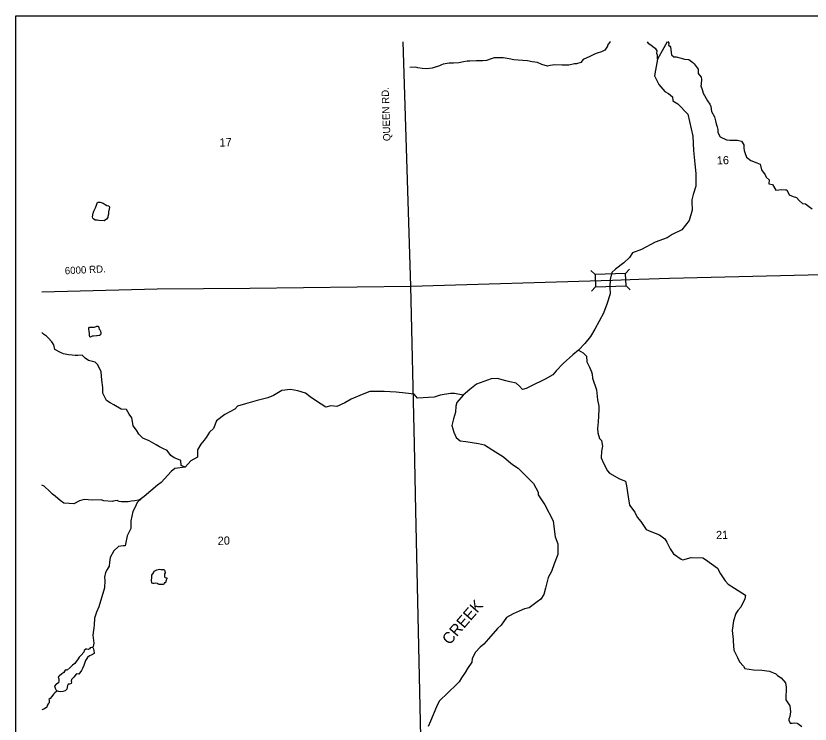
# Model space of a CAD drawing. Extents: x 152.25 to 156.79, y -99.3 to -95.36.
# Drawn here: x 152.253 to 153.707, y -96.657 to -95.36 of the extents above; entities that cross this region are included whole.
import ezdxf

# ---------------------------------------------------------------- set-up
doc = ezdxf.new("R2010")
doc.units = 0
for name, color, linetype in [('PL City Bridges', 7, 'Continuous'), ('PL City Lakes', 7, 'Continuous'), ('PL City Local Rd Street Names', 7, 'Continuous'), ('PL City Local Roads', 7, 'Continuous'), ('PL City Map Border', 7, 'Continuous'), ('PL City River and Creek Text', 7, 'Continuous'), ('PL City Rivers', 7, 'Continuous'), ('PL City Section Lines', 7, 'Continuous'), ('PL CITY TRIBUTARIES', 7, 'Continuous')]:
    doc.layers.add(name, color=color, linetype=linetype)

msp = doc.modelspace()

# ---------------------------------------------------------------- linework, layer by layer
at = {"layer": 'PL City Bridges'}
for p, q in [((153.3131, -95.8336), (153.3052, -95.8265)), ((153.376, -95.8239), (153.3689, -95.8319)), ((153.3138, -95.8563), (153.3067, -95.8642)), ((153.3775, -95.8617), (153.3696, -95.8546))]:
    msp.add_line(p, q, dxfattribs=at)
msp.add_lwpolyline([(153.3138, -95.8563), (153.3696, -95.8546), (153.3689, -95.8319), (153.3131, -95.8336), (153.3138, -95.8563)], dxfattribs=at)
at = {"layer": 'PL City Lakes'}
for points in [[(152.3929, -95.7282), (152.3939, -95.7214), (152.3951, -95.7177), (152.3983, -95.7116), (152.401, -95.7051), (152.4017, -95.7026), (152.4031, -95.7014), (152.4069, -95.7015), (152.4123, -95.7032), (152.416, -95.706), (152.4192, -95.7074), (152.4224, -95.7084), (152.4239, -95.71), (152.4238, -95.7112), (152.4221, -95.719), (152.422, -95.7233), (152.4212, -95.7275), (152.4209, -95.7298), (152.4183, -95.7326), (152.4145, -95.7353), (152.4045, -95.7348), (152.4017, -95.7343), (152.3976, -95.7341), (152.3955, -95.7327), (152.3935, -95.7308)], [(152.3869, -95.9376), (152.3861, -95.9341), (152.3863, -95.9318), (152.3875, -95.9304), (152.3891, -95.9303), (152.3906, -95.9303), (152.393, -95.9303), (152.3953, -95.9301), (152.3963, -95.93), (152.3995, -95.9291), (152.4007, -95.9282), (152.4024, -95.9282), (152.4029, -95.9283), (152.4036, -95.9292), (152.4043, -95.9309), (152.4045, -95.9317), (152.4054, -95.934), (152.4067, -95.9357), (152.4075, -95.937), (152.4084, -95.9415), (152.4075, -95.944), (152.4059, -95.9454), (152.4013, -95.946), (152.4001, -95.9463), (152.3946, -95.947), (152.3921, -95.947), (152.3901, -95.9479), (152.389, -95.9485), (152.388, -95.9478), (152.3875, -95.9454), (152.3877, -95.942)], [(152.5013, -96.3904), (152.5017, -96.3841), (152.5044, -96.3797), (152.506, -96.3767), (152.5105, -96.3746), (152.5129, -96.3737), (152.5154, -96.3734), (152.5181, -96.3736), (152.5234, -96.3738), (152.5241, -96.3739), (152.5255, -96.376), (152.5256, -96.377), (152.5257, -96.38), (152.525, -96.3818), (152.5249, -96.3834), (152.5247, -96.3861), (152.525, -96.3875), (152.526, -96.3887), (152.5289, -96.3891), (152.5291, -96.3901), (152.5271, -96.3949), (152.527, -96.3971), (152.5262, -96.3981), (152.5243, -96.3982), (152.5242, -96.3995), (152.5237, -96.4006), (152.5223, -96.4012), (152.5194, -96.4011), (152.5151, -96.4011), (152.5144, -96.4009), (152.5127, -96.4004), (152.5117, -96.3996), (152.5084, -96.3991), (152.5055, -96.3995), (152.5039, -96.3995), (152.502, -96.399), (152.5015, -96.3986), (152.501, -96.3935), (152.5011, -96.3918)]]:
    msp.add_lwpolyline(points, close=True, dxfattribs=at)
at = {"layer": 'PL City Local Roads'}
for points in [[(153.0666, -99.1957), (153.0604, -98.8775), (153.0575, -98.8517), (153.0512, -98.6118), (153.0439, -98.4167), (153.0247, -97.8426), (153.0138, -97.5327), (153.0078, -97.3343), (153.0046, -97.2166), (152.9988, -96.9893), (152.9976, -96.846), (152.9846, -96.2659), (152.9821, -96.1446), (152.9757, -95.8553), (152.9618, -95.4078)], [(152.3, -95.8653), (152.5114, -95.8603), (152.6812, -95.8586), (152.9757, -95.8553), (153.3446, -95.8442), (153.3928, -95.8423), (153.449, -95.8407), (153.83, -95.8315), (153.9904, -95.8275), (154.2861, -95.8202), (154.5534, -95.8123), (155.0566, -95.7916), (155.368, -95.7763)]]:
    msp.add_lwpolyline(points, dxfattribs=at)
at = {"layer": 'PL City Map Border'}
msp.add_lwpolyline([(152.2526, -99.243), (152.2526, -95.3605), (156.1352, -95.3605), (156.1352, -99.243), (152.2526, -99.243)], dxfattribs=at)
at = {"layer": 'PL City Rivers'}
msp.add_lwpolyline([(153.445, -95.4078), (153.4388, -95.4192), (153.4274, -95.4395), (153.4237, -95.4598), (153.4215, -95.4702), (153.4298, -95.4862), (153.4406, -95.4991), (153.4477, -95.5025), (153.4547, -95.5084), (153.4551, -95.5158), (153.4643, -95.5216), (153.4827, -95.5401), (153.4917, -95.5807), (153.4929, -95.6071), (153.4957, -95.6314), (153.4975, -95.6492), (153.4975, -95.6723), (153.4926, -95.6877), (153.4904, -95.6972), (153.4901, -95.7062), (153.4907, -95.7098), (153.491, -95.716), (153.4852, -95.7351), (153.4717, -95.7523), (153.4541, -95.7606), (153.4449, -95.7667), (153.4231, -95.7747), (153.3978, -95.7883), (153.3815, -95.7944), (153.3763, -95.803), (153.3655, -95.8126), (153.3505, -95.8243), (153.3437, -95.8304), (153.3406, -95.8427), (153.34, -95.8572), (153.3409, -95.8692), (153.3348, -95.8882), (153.3283, -95.9049), (153.3126, -95.9341), (153.3043, -95.9476), (153.2942, -95.9602), (153.2825, -95.9725), (153.272, -95.9808), (153.2548, -95.9965), (153.2419, -96.0104), (153.2357, -96.0174), (153.2216, -96.0254), (153.1951, -96.038), (153.1868, -96.0427), (153.1801, -96.0442), (153.1748, -96.0383), (153.1687, -96.0328), (153.157, -96.0303), (153.1493, -96.0282), (153.1342, -96.0245), (153.1229, -96.0248), (153.0961, -96.0347), (153.0838, -96.0445), (153.0715, -96.055), (153.0598, -96.0682), (153.0583, -96.0746), (153.0576, -96.086), (153.054, -96.098), (153.0509, -96.11), (153.0543, -96.1226), (153.0586, -96.1325), (153.066, -96.138), (153.0761, -96.1395), (153.0995, -96.1432), (153.1106, -96.1457), (153.1256, -96.1552), (153.1456, -96.1678), (153.1588, -96.1789), (153.1638, -96.1829), (153.1721, -96.1881), (153.2004, -96.2161), (153.209, -96.2321), (153.209, -96.2374), (153.2148, -96.246), (153.221, -96.2555), (153.236, -96.2847), (153.2394, -96.3099), (153.2397, -96.3143), (153.245, -96.3266), (153.2447, -96.3462), (153.2382, -96.3632), (153.233, -96.3776), (153.2268, -96.3887), (153.2225, -96.4078), (153.2194, -96.4194), (153.2136, -96.4281), (153.2068, -96.433), (153.1924, -96.4437), (153.1838, -96.4459), (153.1742, -96.4502), (153.1632, -96.4548), (153.1508, -96.4619), (153.141, -96.476), (153.1342, -96.4819), (153.1179, -96.501), (153.1093, -96.5105), (153.1029, -96.5157), (153.0943, -96.5253), (153.0881, -96.5366), (153.0875, -96.5434), (153.0792, -96.5548), (153.0749, -96.5625), (153.0684, -96.572), (153.0644, -96.5797), (153.0595, -96.5846), (153.0438, -96.5988), (153.0278, -96.6151), (153.0226, -96.6252), (153.0115, -96.6514), (153.0072, -96.6615)], dxfattribs=at)
at = {"layer": 'PL CITY TRIBUTARIES'}
for points in [[(153.3414, -95.4078), (153.3396, -95.409), (153.336, -95.4142), (153.3356, -95.4157), (153.3308, -95.423), (153.3245, -95.4261), (153.3171, -95.4287), (153.3119, -95.4304), (153.3034, -95.4348), (153.2914, -95.44), (153.2868, -95.446), (153.2791, -95.4485), (153.2754, -95.4485), (153.2648, -95.4507), (153.2527, -95.4507), (153.2391, -95.45), (153.231, -95.451), (153.2257, -95.4522), (153.2156, -95.4494), (153.2076, -95.4457), (153.1976, -95.4447), (153.1894, -95.4427), (153.1719, -95.4414), (153.1645, -95.4411), (153.1559, -95.4388), (153.1445, -95.4371), (153.1284, -95.4371), (153.123, -95.4388), (153.1141, -95.4424), (153.1073, -95.4428), (153.0959, -95.4428), (153.0835, -95.4431), (153.0787, -95.4436), (153.0723, -95.4447), (153.0638, -95.4464), (153.0536, -95.4473), (153.0458, -95.4467), (153.035, -95.449), (153.0317, -95.45), (153.0281, -95.4517), (153.0147, -95.4559), (153.0051, -95.4571), (152.9966, -95.4567), (152.9887, -95.4556), (152.9844, -95.4545), (152.9741, -95.4551)], [(153.4274, -95.4395), (153.4274, -95.4325), (153.426, -95.4293), (153.4269, -95.4245), (153.4241, -95.4205), (153.4211, -95.4191), (153.4155, -95.4145), (153.4112, -95.4114), (153.4089, -95.4078)], [(153.4461, -95.4071), (153.4478, -95.4103), (153.4479, -95.4117), (153.4472, -95.4141), (153.4498, -95.4161), (153.4513, -95.418), (153.4527, -95.4315), (153.4571, -95.4352), (153.4617, -95.4355), (153.4706, -95.4377), (153.4767, -95.4398), (153.4847, -95.4404), (153.4921, -95.4457), (153.4946, -95.4484), (153.502, -95.4577), (153.502, -95.466), (153.5075, -95.4727), (153.5081, -95.4761), (153.5069, -95.4856), (153.5066, -95.4887), (153.509, -95.4949), (153.5109, -95.502), (153.5189, -95.5158), (153.5232, -95.5223), (153.5247, -95.5262), (153.5263, -95.5355), (153.5315, -95.5453), (153.5336, -95.5524), (153.5349, -95.5582), (153.5364, -95.5638), (153.5376, -95.5687), (153.5376, -95.5739), (153.5419, -95.5816), (153.5533, -95.5875), (153.5546, -95.5872), (153.5598, -95.5881), (153.5739, -95.5878), (153.581, -95.5896), (153.5853, -95.5964), (153.5856, -95.6019), (153.5859, -95.6071), (153.5875, -95.6121), (153.5902, -95.6191), (153.5979, -95.6253), (153.609, -95.6293), (153.6152, -95.6318), (153.6179, -95.6425), (153.6241, -95.6514), (153.6262, -95.6557), (153.6318, -95.6607), (153.6311, -95.6677), (153.6376, -95.669), (153.6441, -95.6797), (153.6551, -95.6785), (153.6613, -95.6788), (153.6638, -95.6788), (153.6681, -95.688), (153.6757, -95.6908), (153.6816, -95.6927), (153.6865, -95.6985), (153.6927, -95.704), (153.6985, -95.7043), (153.704, -95.709), (153.7102, -95.7139)], [(152.5623, -96.1867), (152.555, -96.1836), (152.5544, -96.1741), (152.5501, -96.1723), (152.5424, -96.1692), (152.5366, -96.1652), (152.5298, -96.156), (152.5215, -96.1523), (152.5157, -96.1495), (152.5095, -96.1455), (152.4966, -96.1381), (152.4852, -96.1332), (152.4778, -96.1258), (152.4732, -96.119), (152.4674, -96.1107), (152.4662, -96.1027), (152.4652, -96.096), (152.46, -96.0892), (152.4551, -96.0812), (152.4452, -96.0806), (152.4317, -96.0723), (152.4252, -96.0689), (152.4188, -96.0643), (152.412, -96.0508), (152.412, -96.0409), (152.4099, -96.0271), (152.4086, -96.012), (152.4028, -95.9994), (152.3976, -95.9942), (152.3856, -95.9914), (152.3797, -95.9871), (152.3739, -95.9816), (152.3659, -95.9819), (152.3613, -95.9822), (152.3554, -95.9812), (152.3487, -95.9806), (152.34, -95.9791), (152.3342, -95.9769), (152.3241, -95.9711), (152.3219, -95.9628), (152.3185, -95.957), (152.3121, -95.9505), (152.3087, -95.9468), (152.3031, -95.9428), (152.3, -95.94)], [(153.2825, -95.9725), (153.2913, -95.9773), (153.2974, -95.9831), (153.298, -95.9936), (153.3014, -96.0009), (153.3029, -96.0037), (153.3066, -96.0123), (153.3076, -96.0163), (153.3082, -96.0234), (153.3156, -96.0449), (153.3177, -96.0634), (153.3196, -96.0748), (153.3196, -96.0806), (153.3193, -96.0929), (153.3189, -96.1037), (153.3174, -96.1157), (153.318, -96.1234), (153.3211, -96.1341), (153.3245, -96.1375), (153.3263, -96.1483), (153.3245, -96.1572), (153.3242, -96.1695), (153.3282, -96.1793), (153.3359, -96.1932), (153.3396, -96.1972), (153.3577, -96.2079), (153.3685, -96.2119), (153.3691, -96.2153), (153.3703, -96.2206), (153.3737, -96.2409), (153.3762, -96.2559), (153.386, -96.2688), (153.39, -96.2781), (153.3968, -96.2861), (153.4066, -96.3008), (153.4152, -96.3045), (153.4312, -96.3101), (153.4404, -96.3178), (153.4441, -96.3236), (153.4503, -96.3359), (153.4564, -96.3451), (153.4706, -96.355), (153.4734, -96.3559), (153.489, -96.3516), (153.51, -96.3522), (153.5152, -96.3553), (153.537, -96.3713), (153.5423, -96.382), (153.5509, -96.3946), (153.5564, -96.4005), (153.5681, -96.4079), (153.5881, -96.4211), (153.5869, -96.4273), (153.5801, -96.4426), (153.5746, -96.4488), (153.5709, -96.4546), (153.5662, -96.4679), (153.5638, -96.4854), (153.5656, -96.5017), (153.5656, -96.5048), (153.5672, -96.5214), (153.5739, -96.5352), (153.5776, -96.5426), (153.5847, -96.5509), (153.5872, -96.5549), (153.6032, -96.5574), (153.6182, -96.558), (153.6321, -96.5601), (153.6441, -96.5651), (153.6468, -96.5678), (153.6536, -96.5721), (153.6619, -96.581), (153.6628, -96.589), (153.6628, -96.5967), (153.6625, -96.6038), (153.6625, -96.6121), (153.6696, -96.6232), (153.6708, -96.6343), (153.6696, -96.6426), (153.6677, -96.6475), (153.6674, -96.6498), (153.6704, -96.6553), (153.6736, -96.6552), (153.6787, -96.6544), (153.6828, -96.6549), (153.6844, -96.6559), (153.6917, -96.6615)], [(153.0715, -96.055), (153.0556, -96.0517), (153.048, -96.0517), (153.0292, -96.0545), (153.0187, -96.0581), (152.988, -96.06), (152.9815, -96.0526), (152.9658, -96.0508), (152.9486, -96.0492), (152.9268, -96.0477), (152.9009, -96.0483), (152.8865, -96.0532), (152.8662, -96.0621), (152.8551, -96.0689), (152.84, -96.0757), (152.829, -96.0741), (152.8203, -96.0766), (152.8028, -96.0658), (152.7911, -96.0578), (152.7828, -96.0508), (152.7687, -96.0468), (152.7551, -96.0446), (152.7398, -96.0462), (152.7241, -96.0551), (152.7139, -96.0594), (152.6945, -96.0646), (152.6727, -96.0705), (152.6586, -96.0748), (152.6533, -96.0803), (152.6349, -96.0898), (152.6198, -96.1015), (152.6146, -96.1157), (152.6072, -96.1224), (152.6007, -96.132), (152.5973, -96.1369), (152.5915, -96.1443), (152.585, -96.1547), (152.5853, -96.168), (152.573, -96.1747), (152.5623, -96.1867), (152.5435, -96.1892), (152.5367, -96.1947), (152.5189, -96.2144), (152.5121, -96.2193), (152.4875, -96.2405), (152.4826, -96.2436), (152.4749, -96.251), (152.4709, -96.2599), (152.4666, -96.2676), (152.4632, -96.2848), (152.4629, -96.2987), (152.4565, -96.3125), (152.4525, -96.3307), (152.4488, -96.3304), (152.4405, -96.3316), (152.4322, -96.3396), (152.4254, -96.3519), (152.4239, -96.3605), (152.4232, -96.3679), (152.4199, -96.3737), (152.4168, -96.3796), (152.4146, -96.3879), (152.4156, -96.394), (152.4149, -96.4073), (152.4042, -96.4423), (152.4002, -96.4519), (152.3968, -96.4626), (152.3959, -96.4755), (152.3953, -96.4808), (152.3946, -96.4851), (152.3934, -96.494), (152.3953, -96.5088), (152.3943, -96.5146), (152.3937, -96.5165), (152.3946, -96.5192), (152.3959, -96.5263), (152.3959, -96.5278), (152.3906, -96.5306), (152.3873, -96.5318), (152.3839, -96.5346), (152.3799, -96.5404), (152.3771, -96.5497), (152.3743, -96.5549), (152.3725, -96.5589), (152.3679, -96.5654), (152.3645, -96.5651), (152.3627, -96.5657), (152.3588, -96.5707), (152.3562, -96.5735), (152.3542, -96.5749), (152.3539, -96.578), (152.3543, -96.5803), (152.3539, -96.5827), (152.3508, -96.5835), (152.3485, -96.5838), (152.3474, -96.586), (152.3457, -96.5926), (152.3428, -96.596), (152.3385, -96.5972), (152.3337, -96.5975), (152.331, -96.5969), (152.3294, -96.5964), (152.3268, -96.5969), (152.3242, -96.5995), (152.3213, -96.602), (152.3184, -96.6064), (152.3151, -96.6098), (152.3131, -96.6115), (152.3133, -96.613), (152.3134, -96.6178), (152.3119, -96.6196), (152.3101, -96.6226), (152.309, -96.6256), (152.305, -96.629), (152.3, -96.6305)], [(152.4826, -96.2436), (152.4769, -96.2467), (152.4702, -96.2484), (152.4646, -96.249), (152.458, -96.2498), (152.4517, -96.2501), (152.4462, -96.2498), (152.442, -96.2493), (152.4379, -96.2475), (152.4306, -96.2489), (152.4288, -96.2496), (152.4139, -96.2482), (152.4088, -96.2464), (152.3925, -96.2467), (152.385, -96.2465), (152.3779, -96.2455), (152.3691, -96.2484), (152.3587, -96.2539), (152.35, -96.2532), (152.3402, -96.2525), (152.3334, -96.2473), (152.3244, -96.2398), (152.3196, -96.2359), (152.3145, -96.231), (152.3044, -96.2215), (152.3, -96.2194)], [(152.3937, -96.5165), (152.3919, -96.5168), (152.3886, -96.5172), (152.3873, -96.5192), (152.385, -96.5203), (152.3823, -96.5194), (152.3805, -96.5198), (152.3779, -96.5218), (152.3771, -96.5249), (152.3722, -96.5308), (152.3685, -96.5344), (152.3667, -96.5374), (152.3657, -96.5389), (152.3627, -96.5423), (152.3608, -96.5461), (152.3565, -96.5491), (152.3553, -96.55), (152.3523, -96.5534), (152.3468, -96.558), (152.3445, -96.5577), (152.3424, -96.5592), (152.3402, -96.5621), (152.3367, -96.5651), (152.332, -96.5691), (152.3302, -96.5707), (152.3311, -96.5738), (152.3311, -96.5774), (152.3308, -96.5814), (152.3297, -96.5821), (152.3271, -96.584), (152.3257, -96.5846), (152.3237, -96.587), (152.3231, -96.5875), (152.3244, -96.5909), (152.3262, -96.5949), (152.3279, -96.5961)]]:
    msp.add_lwpolyline(points, dxfattribs=at)

# ---------------------------------------------------------------- texts
at = {"layer": 'PL City Local Rd Street Names'}
for s, rotation, p in [('QUEEN RD.', 91.9558, (152.9385, -95.5894)), ('6000 RD.', 2.772, (152.3424, -95.8336))]:
    msp.add_text(s, height=0.0133, rotation=rotation, dxfattribs=at).set_placement(p)
at = {"layer": 'PL City River and Creek Text'}
msp.add_text('CREEK', height=0.0208, rotation=49.1844, dxfattribs=at).set_placement((153.0466, -96.5132))
at = {"layer": 'PL City Section Lines'}
for s, rotation, p in [('17', 1.8332, (152.6257, -95.5998)), ('16', 1.7425, (153.536, -95.6325)), ('20', 1.8639, (152.6223, -96.3288)), ('21', 1.7595, (153.5346, -96.3183))]:
    msp.add_text(s, height=0.015, rotation=rotation, dxfattribs=at).set_placement(p)

doc.saveas('drawing.dxf')
